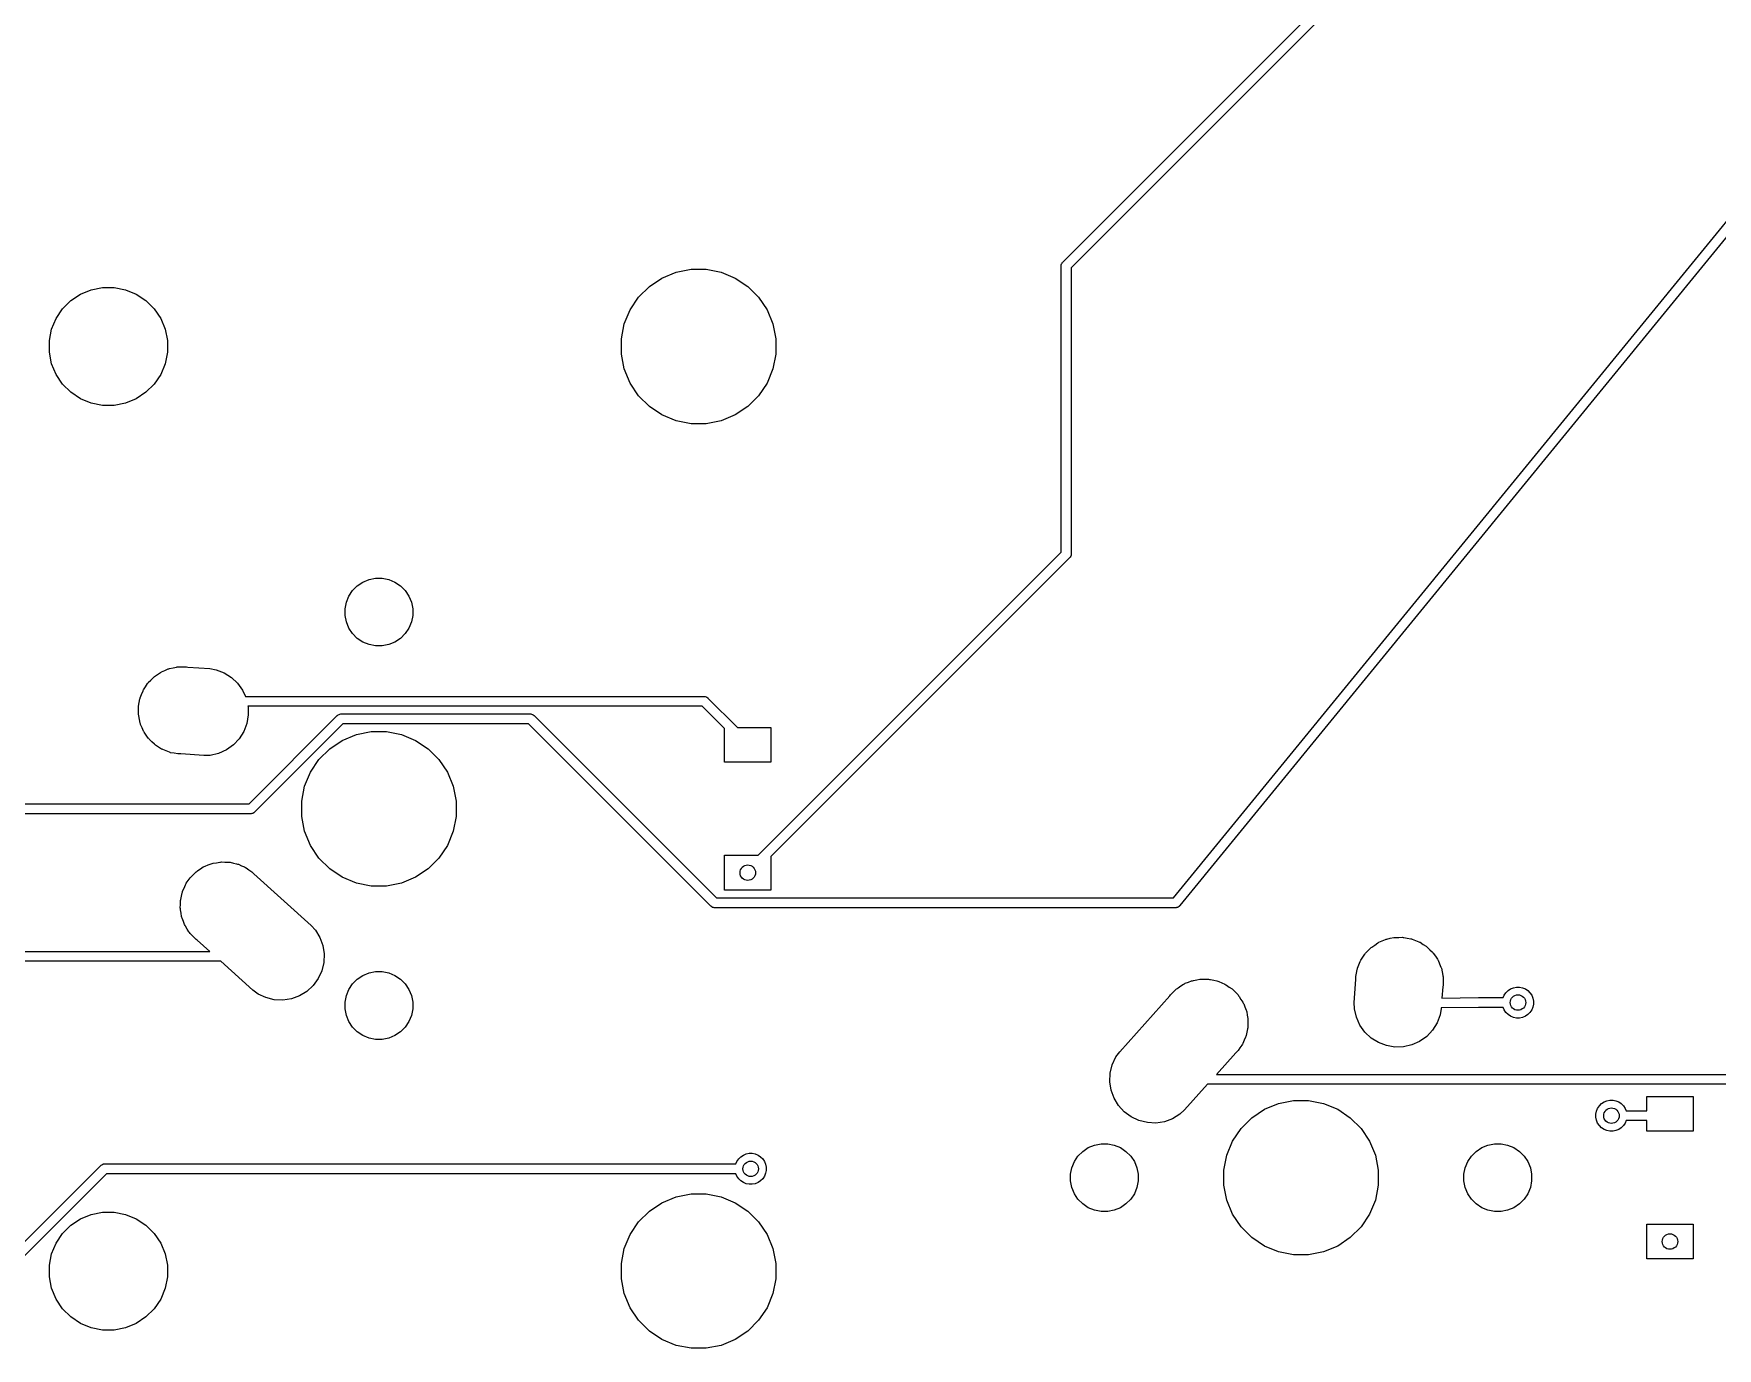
# Model space of a CAD drawing. Extents: x -26.1 to -7.5, y -7.6 to -2.3.
# Drawn here: x -23.946 to -22.234, y -6.644 to -5.307 of the extents above; entities that cross this region are included whole.
import ezdxf

# ---------------------------------------------------------------- set-up
doc = ezdxf.new("R2010")
doc.units = 0
doc.header["$MEASUREMENT"] = 0
doc.layers.add('BLACK', color=7, linetype='CONTINUOUS')

msp = doc.modelspace()

# ---------------------------------------------------------------- linework, layer by layer
at = {"layer": 'BLACK', "linetype": 'CONTINUOUS'}
for p, q in [((-22.8997, -5.53929), (-22.0421, -4.68163)), ((-22.0363, -4.69001), (-22.8914, -5.54507)), ((-22.7873, -6.18555), (-22.087, -5.32893)), ((-22.0802, -5.33644), (-22.7807, -6.19334)), ((-22.9014, -5.543), (-22.9013, -5.54202)), ((-22.9014, -5.54325), (-22.9014, -5.543)), ((-22.9014, -5.83425), (-22.9014, -5.54325)), ((-22.9013, -5.54202), (-22.901, -5.54108)), ((-22.901, -5.54108), (-22.9005, -5.54021)), ((-22.901, -5.54108), (-22.901, -5.54108)), ((-22.9005, -5.54021), (-22.8999, -5.53945)), ((-22.8999, -5.53945), (-22.8997, -5.53929)), ((-22.8914, -5.54507), (-22.8914, -5.83608)), ((-23.32, -5.56403), (-23.3072, -5.55543)), ((-23.3072, -5.55543), (-23.2929, -5.54952)), ((-23.2929, -5.54952), (-23.2777, -5.5465)), ((-23.2777, -5.5465), (-23.2623, -5.5465)), ((-23.2623, -5.5465), (-23.2471, -5.54952)), ((-23.2471, -5.54952), (-23.2328, -5.55543)), ((-23.2328, -5.55543), (-23.22, -5.56403)), ((-23.9166, -5.58675), (-23.9082, -5.57839)), ((-23.9082, -5.57839), (-23.8984, -5.57183)), ((-23.8984, -5.57183), (-23.8875, -5.56731)), ((-23.8875, -5.56731), (-23.8759, -5.565)), ((-23.8759, -5.565), (-23.8641, -5.565)), ((-23.8641, -5.565), (-23.8525, -5.56731)), ((-23.8525, -5.56731), (-23.8416, -5.57183)), ((-23.8416, -5.57183), (-23.8318, -5.57839)), ((-23.8318, -5.57839), (-23.8234, -5.58675)), ((-23.3396, -5.58782), (-23.331, -5.57496)), ((-23.331, -5.57496), (-23.32, -5.56403)), ((-23.22, -5.56403), (-23.209, -5.57496)), ((-23.209, -5.57496), (-23.2004, -5.58782)), ((-23.9277, -5.6075), (-23.9232, -5.59658)), ((-23.9232, -5.59658), (-23.9166, -5.58675)), ((-23.8234, -5.58675), (-23.8168, -5.59658)), ((-23.8168, -5.59658), (-23.8123, -5.6075)), ((-23.3455, -5.6021), (-23.3396, -5.58782)), ((-23.2004, -5.58782), (-23.1945, -5.6021)), ((-23.93, -5.61909), (-23.9277, -5.6075)), ((-23.8123, -5.6075), (-23.81, -5.61909)), ((-23.3485, -5.61727), (-23.3455, -5.6021)), ((-23.1945, -5.6021), (-23.1915, -5.61727)), ((-23.93, -5.63091), (-23.93, -5.61909)), ((-23.9277, -5.6425), (-23.93, -5.63091)), ((-23.81, -5.63091), (-23.8123, -5.6425)), ((-23.81, -5.61909), (-23.81, -5.63091)), ((-23.3485, -5.63273), (-23.3485, -5.61727)), ((-23.1915, -5.61727), (-23.1915, -5.63273)), ((-23.9232, -5.65342), (-23.9277, -5.6425)), ((-23.8123, -5.6425), (-23.8168, -5.65342)), ((-23.3455, -5.6479), (-23.3485, -5.63273)), ((-23.3396, -5.66218), (-23.3455, -5.6479)), ((-23.1945, -5.6479), (-23.2004, -5.66218)), ((-23.1915, -5.63273), (-23.1945, -5.6479)), ((-23.9166, -5.66325), (-23.9232, -5.65342)), ((-23.9082, -5.67161), (-23.9166, -5.66325)), ((-23.8234, -5.66325), (-23.8318, -5.67161)), ((-23.8168, -5.65342), (-23.8234, -5.66325)), ((-23.331, -5.67504), (-23.3396, -5.66218)), ((-23.2004, -5.66218), (-23.209, -5.67504)), ((-23.8984, -5.67817), (-23.9082, -5.67161)), ((-23.8875, -5.68269), (-23.8984, -5.67817)), ((-23.8416, -5.67817), (-23.8525, -5.68269)), ((-23.8318, -5.67161), (-23.8416, -5.67817)), ((-23.32, -5.68597), (-23.331, -5.67504)), ((-23.209, -5.67504), (-23.22, -5.68597)), ((-23.8759, -5.685), (-23.8875, -5.68269)), ((-23.8641, -5.685), (-23.8759, -5.685)), ((-23.8525, -5.68269), (-23.8641, -5.685)), ((-23.3072, -5.69457), (-23.32, -5.68597)), ((-23.2929, -5.70048), (-23.3072, -5.69457)), ((-23.2328, -5.69457), (-23.2471, -5.70048)), ((-23.22, -5.68597), (-23.2328, -5.69457)), ((-23.2777, -5.7035), (-23.2929, -5.70048)), ((-23.2623, -5.7035), (-23.2777, -5.7035)), ((-23.2471, -5.70048), (-23.2623, -5.7035)), ((-23.2094, -6.14224), (-22.9014, -5.83425)), ((-22.8914, -5.83608), (-22.8913, -5.83632)), ((-22.8913, -5.83632), (-22.8914, -5.83657)), ((-22.893, -5.84003), (-23.1964, -6.14341)), ((-22.8928, -5.83987), (-22.893, -5.84003)), ((-22.8922, -5.83911), (-22.8928, -5.83987)), ((-22.8917, -5.83824), (-22.8922, -5.83911)), ((-22.8914, -5.8373), (-22.8917, -5.83824)), ((-22.8914, -5.83657), (-22.8914, -5.8373)), ((-23.6218, -5.87304), (-23.617, -5.86824)), ((-23.617, -5.86824), (-23.6113, -5.86447)), ((-23.6113, -5.86447), (-23.605, -5.86188)), ((-23.605, -5.86188), (-23.5984, -5.86055)), ((-23.5984, -5.86055), (-23.5916, -5.86055)), ((-23.5916, -5.86055), (-23.585, -5.86188)), ((-23.585, -5.86188), (-23.5787, -5.86447)), ((-23.5787, -5.86447), (-23.573, -5.86824)), ((-23.573, -5.86824), (-23.5682, -5.87304)), ((-23.6294, -5.89161), (-23.6281, -5.88495)), ((-23.6281, -5.88495), (-23.6255, -5.87868)), ((-23.6255, -5.87868), (-23.6218, -5.87304)), ((-23.5682, -5.87304), (-23.5645, -5.87868)), ((-23.5645, -5.87868), (-23.5619, -5.88495)), ((-23.5619, -5.88495), (-23.5606, -5.89161)), ((-23.6294, -5.89839), (-23.6294, -5.89161)), ((-23.6281, -5.90505), (-23.6294, -5.89839)), ((-23.5606, -5.89839), (-23.5619, -5.90505)), ((-23.5606, -5.89161), (-23.5606, -5.89839)), ((-23.6255, -5.91132), (-23.6281, -5.90505)), ((-23.6218, -5.91696), (-23.6255, -5.91132)), ((-23.617, -5.92176), (-23.6218, -5.91696)), ((-23.6113, -5.92553), (-23.617, -5.92176)), ((-23.573, -5.92176), (-23.5787, -5.92553)), ((-23.5682, -5.91696), (-23.573, -5.92176)), ((-23.5645, -5.91132), (-23.5682, -5.91696)), ((-23.5619, -5.90505), (-23.5645, -5.91132)), ((-23.605, -5.92812), (-23.6113, -5.92553)), ((-23.5984, -5.92945), (-23.605, -5.92812)), ((-23.5916, -5.92945), (-23.5984, -5.92945)), ((-23.585, -5.92812), (-23.5916, -5.92945)), ((-23.5787, -5.92553), (-23.585, -5.92812)), ((-23.8171, -5.95638), (-23.8165, -5.95611)), ((-23.8165, -5.95611), (-23.816, -5.95575)), ((-23.816, -5.95575), (-23.8125, -5.95433)), ((-23.8125, -5.95433), (-23.8092, -5.95281)), ((-23.8092, -5.95281), (-23.8085, -5.95266)), ((-23.8085, -5.95266), (-23.8079, -5.95241)), ((-23.8079, -5.95241), (-23.8043, -5.95169)), ((-23.8043, -5.95169), (-23.8007, -5.95086)), ((-23.8007, -5.95086), (-23.8, -5.95084)), ((-23.8, -5.95084), (-23.7994, -5.95071)), ((-23.7994, -5.95071), (-23.7956, -5.95071)), ((-23.7956, -5.95071), (-23.7941, -5.95066)), ((-23.7941, -5.95066), (-23.7935, -5.95071)), ((-23.7935, -5.95071), (-23.7906, -5.95071)), ((-23.7906, -5.95071), (-23.7891, -5.95101)), ((-23.7891, -5.95101), (-23.7669, -5.95254)), ((-23.7669, -5.95254), (-23.7605, -5.95363)), ((-23.7605, -5.95363), (-23.7523, -5.95673)), ((-23.8343, -5.97402), (-23.8322, -5.97093)), ((-23.8322, -5.97093), (-23.8302, -5.96779)), ((-23.8302, -5.96779), (-23.8298, -5.96731)), ((-23.8298, -5.96731), (-23.8294, -5.96677)), ((-23.8294, -5.96677), (-23.8268, -5.96414)), ((-23.8268, -5.96414), (-23.8242, -5.96144)), ((-23.8242, -5.96144), (-23.8237, -5.96106)), ((-23.8237, -5.96106), (-23.8232, -5.9606)), ((-23.8232, -5.9606), (-23.8201, -5.95853)), ((-23.8201, -5.95853), (-23.8171, -5.95638)), ((-23.7523, -5.95673), (-23.745, -5.96136)), ((-23.745, -5.96136), (-23.7386, -5.96734)), ((-23.7386, -5.96734), (-23.7335, -5.97445)), ((-23.8393, -5.99064), (-23.8386, -5.987)), ((-23.8386, -5.987), (-23.8379, -5.98333)), ((-23.8379, -5.98333), (-23.8377, -5.98272)), ((-23.8377, -5.98272), (-23.8376, -5.98208)), ((-23.8376, -5.98208), (-23.8362, -5.97865)), ((-23.8362, -5.97865), (-23.8348, -5.97518)), ((-23.8348, -5.97518), (-23.8345, -5.97463)), ((-23.8345, -5.97463), (-23.8343, -5.97402)), ((-23.7335, -5.97445), (-23.7307, -5.98075)), ((-23.7307, -5.98075), (-23.2645, -5.98075)), ((-23.2645, -5.98075), (-23.2643, -5.98073)), ((-23.2643, -5.98073), (-23.264, -5.98075)), ((-23.264, -5.98075), (-23.2633, -5.98082)), ((-23.2633, -5.98082), (-23.2624, -5.98111)), ((-23.2624, -5.98111), (-23.2615, -5.98157)), ((-23.2615, -5.98157), (-23.2607, -5.9822)), ((-23.2607, -5.9822), (-23.2606, -5.98239)), ((-23.2606, -5.98239), (-23.2306, -6.01232)), ((-23.8394, -5.99194), (-23.8393, -5.99129)), ((-23.8393, -5.99565), (-23.8394, -5.99194)), ((-23.8393, -5.99129), (-23.8393, -5.99064)), ((-23.8393, -5.99936), (-23.8393, -5.99565)), ((-23.8392, -6), (-23.8393, -5.99936)), ((-23.8391, -6.00066), (-23.8392, -6)), ((-23.8383, -6.00428), (-23.8391, -6.00066)), ((-23.8376, -6.00792), (-23.8383, -6.00428)), ((-23.7278, -5.99964), (-23.7292, -6.00824)), ((-23.2664, -5.99075), (-23.7281, -5.99075)), ((-23.7281, -5.99075), (-23.728, -5.99092)), ((-23.728, -5.99092), (-23.7278, -5.99964)), ((-23.727, -6.09), (-23.6373, -6.00026)), ((-23.6373, -6.00026), (-23.6371, -6.00007)), ((-23.6371, -6.00007), (-23.6364, -5.99945)), ((-23.6364, -5.99945), (-23.6355, -5.99898)), ((-23.6355, -5.99898), (-23.6346, -5.9987)), ((-23.6346, -5.9987), (-23.6338, -5.99863)), ((-23.6338, -5.99863), (-23.6336, -5.9986)), ((-23.6336, -5.9986), (-23.6333, -5.99863)), ((-23.6333, -5.99863), (-23.4411, -5.99863)), ((-23.4411, -5.99863), (-23.4408, -5.9986)), ((-23.4408, -5.9986), (-23.4406, -5.99863)), ((-23.4406, -5.99863), (-23.4399, -5.9987)), ((-23.4399, -5.9987), (-23.4389, -5.99898)), ((-23.4389, -5.99898), (-23.4381, -5.99945)), ((-23.4381, -5.99945), (-23.4373, -6.00007)), ((-23.4373, -6.00007), (-23.4371, -6.00026)), ((-23.4371, -6.00026), (-23.2519, -6.18555)), ((-23.2436, -6.01349), (-23.2664, -5.99075)), ((-23.8373, -6.00852), (-23.8376, -6.00792)), ((-23.8372, -6.00916), (-23.8373, -6.00852)), ((-23.8357, -6.01255), (-23.8372, -6.00916)), ((-23.8343, -6.01598), (-23.8357, -6.01255)), ((-23.8339, -6.01652), (-23.8343, -6.01598)), ((-23.8336, -6.01712), (-23.8339, -6.01652)), ((-23.8315, -6.02015), (-23.8336, -6.01712)), ((-23.8294, -6.02323), (-23.8315, -6.02015)), ((-23.8289, -6.0237), (-23.8294, -6.02323)), ((-23.8286, -6.02423), (-23.8289, -6.0237)), ((-23.8259, -6.02678), (-23.8286, -6.02423)), ((-23.7369, -6.02379), (-23.7429, -6.03014)), ((-23.7323, -6.0164), (-23.7369, -6.02379)), ((-23.7292, -6.00824), (-23.7323, -6.0164)), ((-23.6315, -6.00863), (-23.7213, -6.09836)), ((-23.6322, -6.02543), (-23.6179, -6.01952)), ((-23.4429, -6.00863), (-23.6315, -6.00863)), ((-23.6179, -6.01952), (-23.6027, -6.0165)), ((-23.6027, -6.0165), (-23.5873, -6.0165)), ((-23.5873, -6.0165), (-23.5721, -6.01952)), ((-23.5721, -6.01952), (-23.5578, -6.02543)), ((-23.2576, -6.19391), (-23.4429, -6.00863)), ((-23.2436, -6.04776), (-23.2436, -6.01349)), ((-23.2306, -6.01232), (-23.1964, -6.01232)), ((-23.1964, -6.01232), (-23.1964, -6.04776)), ((-23.8232, -6.0294), (-23.8259, -6.02678)), ((-23.8227, -6.02977), (-23.8232, -6.0294)), ((-23.8222, -6.03022), (-23.8227, -6.02977)), ((-23.8191, -6.03219), (-23.8222, -6.03022)), ((-23.816, -6.03425), (-23.8191, -6.03219)), ((-23.8154, -6.0345), (-23.816, -6.03425)), ((-23.8148, -6.03485), (-23.8154, -6.0345)), ((-23.8114, -6.03617), (-23.8148, -6.03485)), ((-23.8079, -6.03759), (-23.8114, -6.03617)), ((-23.8073, -6.03772), (-23.8079, -6.03759)), ((-23.8067, -6.03795), (-23.8073, -6.03772)), ((-23.803, -6.03857), (-23.8067, -6.03795)), ((-23.7994, -6.03929), (-23.803, -6.03857)), ((-23.7965, -6.03929), (-23.7994, -6.03929)), ((-23.773, -6.04091), (-23.7965, -6.03929)), ((-23.7665, -6.04072), (-23.773, -6.04091)), ((-23.758, -6.03877), (-23.7665, -6.04072)), ((-23.75, -6.03519), (-23.758, -6.03877)), ((-23.7429, -6.03014), (-23.75, -6.03519)), ((-23.656, -6.04496), (-23.645, -6.03403)), ((-23.645, -6.03403), (-23.6322, -6.02543)), ((-23.5578, -6.02543), (-23.545, -6.03403)), ((-23.545, -6.03403), (-23.534, -6.04496)), ((-23.6705, -6.0721), (-23.6646, -6.05782)), ((-23.6646, -6.05782), (-23.656, -6.04496)), ((-23.534, -6.04496), (-23.5254, -6.05782)), ((-23.5254, -6.05782), (-23.5195, -6.0721)), ((-23.1964, -6.04776), (-23.2436, -6.04776)), ((-23.6735, -6.08727), (-23.6705, -6.0721)), ((-23.5195, -6.0721), (-23.5165, -6.08727)), ((-24.2623, -6.09), (-23.727, -6.09)), ((-23.6735, -6.10273), (-23.6735, -6.08727)), ((-23.5165, -6.08727), (-23.5165, -6.10273)), ((-23.7252, -6.1), (-24.2623, -6.1)), ((-23.725, -6.10002), (-23.7252, -6.1)), ((-23.7247, -6.1), (-23.725, -6.10002)), ((-23.724, -6.09993), (-23.7247, -6.1)), ((-23.723, -6.09964), (-23.724, -6.09993)), ((-23.7222, -6.09918), (-23.723, -6.09964)), ((-23.7214, -6.09855), (-23.7222, -6.09918)), ((-23.7213, -6.09836), (-23.7214, -6.09855)), ((-23.6705, -6.1179), (-23.6735, -6.10273)), ((-23.5165, -6.10273), (-23.5195, -6.1179)), ((-23.6646, -6.13218), (-23.6705, -6.1179)), ((-23.5195, -6.1179), (-23.5254, -6.13218)), ((-23.656, -6.14504), (-23.6646, -6.13218)), ((-23.5254, -6.13218), (-23.534, -6.14504)), ((-23.2436, -6.17768), (-23.2436, -6.14224)), ((-23.2436, -6.14224), (-23.2094, -6.14224)), ((-23.1964, -6.14341), (-23.1964, -6.17768)), ((-23.7856, -6.1637), (-23.7831, -6.16142)), ((-23.7831, -6.16142), (-23.7807, -6.15902)), ((-23.7807, -6.15902), (-23.7799, -6.15848)), ((-23.7799, -6.15848), (-23.7792, -6.15781)), ((-23.7792, -6.15781), (-23.7763, -6.15606)), ((-23.7763, -6.15606), (-23.7735, -6.15417)), ((-23.7735, -6.15417), (-23.7726, -6.1538)), ((-23.7726, -6.1538), (-23.7717, -6.15329)), ((-23.7717, -6.15329), (-23.7685, -6.15213)), ((-23.7685, -6.15213), (-23.7654, -6.15084)), ((-23.7654, -6.15084), (-23.7644, -6.15064)), ((-23.7644, -6.15064), (-23.7635, -6.15031)), ((-23.7635, -6.15031), (-23.7602, -6.14979)), ((-23.7602, -6.14979), (-23.7568, -6.14913)), ((-23.7568, -6.14913), (-23.7559, -6.14913)), ((-23.7559, -6.14913), (-23.7549, -6.14898)), ((-23.7549, -6.14898), (-23.7515, -6.14913)), ((-23.7515, -6.14913), (-23.7481, -6.14913)), ((-23.7481, -6.14913), (-23.7472, -6.14933)), ((-23.7472, -6.14933), (-23.7462, -6.14937)), ((-23.7462, -6.14937), (-23.7429, -6.15018)), ((-23.7429, -6.15018), (-23.7396, -6.15084)), ((-23.7396, -6.15084), (-23.7387, -6.15121)), ((-23.7387, -6.15121), (-23.7377, -6.15145)), ((-23.7377, -6.15145), (-23.7346, -6.15288)), ((-23.7346, -6.15288), (-23.7315, -6.15417)), ((-23.7315, -6.15417), (-23.7307, -6.15472)), ((-23.7307, -6.15472), (-23.7298, -6.15514)), ((-23.7298, -6.15514), (-23.7271, -6.15714)), ((-23.7271, -6.15714), (-23.7242, -6.15902)), ((-23.7242, -6.15902), (-23.722, -6.16126)), ((-23.722, -6.16126), (-23.6638, -6.21349)), ((-23.645, -6.15597), (-23.656, -6.14504)), ((-23.6322, -6.16457), (-23.645, -6.15597)), ((-23.545, -6.15597), (-23.5578, -6.16457)), ((-23.534, -6.14504), (-23.545, -6.15597)), ((-23.7947, -6.1796), (-23.7945, -6.17864)), ((-23.7945, -6.17864), (-23.793, -6.17557)), ((-23.793, -6.17557), (-23.7917, -6.17245)), ((-23.7917, -6.17245), (-23.7912, -6.17163)), ((-23.7912, -6.17163), (-23.7908, -6.17074)), ((-23.7908, -6.17074), (-23.7888, -6.16801)), ((-23.7888, -6.16801), (-23.7869, -6.16519)), ((-23.7869, -6.16519), (-23.7862, -6.1645)), ((-23.7862, -6.1645), (-23.7856, -6.1637)), ((-23.6179, -6.17048), (-23.6322, -6.16457)), ((-23.6027, -6.1735), (-23.6179, -6.17048)), ((-23.5873, -6.1735), (-23.6027, -6.1735)), ((-23.5721, -6.17048), (-23.5873, -6.1735)), ((-23.5578, -6.16457), (-23.5721, -6.17048)), ((-23.1964, -6.17768), (-23.2436, -6.17768)), ((-23.7969, -6.19583), (-23.7968, -6.19245)), ((-23.7968, -6.1968), (-23.7969, -6.19583)), ((-23.7968, -6.18906), (-23.7966, -6.1881)), ((-23.7968, -6.19245), (-23.7968, -6.18906)), ((-23.7966, -6.1881), (-23.7965, -6.18712)), ((-23.7965, -6.18712), (-23.7957, -6.18383)), ((-23.7957, -6.18383), (-23.7951, -6.18051)), ((-23.7951, -6.18051), (-23.7947, -6.1796)), ((-23.2575, -6.1941), (-23.2576, -6.19391)), ((-23.2567, -6.19473), (-23.2575, -6.1941)), ((-23.2558, -6.19519), (-23.2567, -6.19473)), ((-23.2549, -6.19548), (-23.2558, -6.19519)), ((-23.2542, -6.19555), (-23.2549, -6.19548)), ((-23.2539, -6.19558), (-23.2542, -6.19555)), ((-23.2542, -6.19555), (-23.2542, -6.19555)), ((-23.2537, -6.19555), (-23.2539, -6.19558)), ((-22.7854, -6.19555), (-23.2537, -6.19555)), ((-23.2519, -6.18555), (-22.7873, -6.18555)), ((-22.7849, -6.19555), (-22.7854, -6.19555)), ((-22.7854, -6.19555), (-22.7854, -6.19555)), ((-22.7847, -6.19555), (-22.7849, -6.19555)), ((-22.7844, -6.19555), (-22.7847, -6.19555)), ((-22.7847, -6.19555), (-22.7847, -6.19555)), ((-22.7842, -6.1955), (-22.7844, -6.19555)), ((-22.7839, -6.19548), (-22.7842, -6.1955)), ((-22.7837, -6.19541), (-22.7839, -6.19548)), ((-22.7834, -6.19536), (-22.7837, -6.19541)), ((-22.7832, -6.19526), (-22.7834, -6.19536)), ((-22.783, -6.19519), (-22.7832, -6.19526)), ((-22.7828, -6.19507), (-22.783, -6.19519)), ((-22.7825, -6.19498), (-22.7828, -6.19507)), ((-22.7823, -6.19484), (-22.7825, -6.19498)), ((-22.7821, -6.19473), (-22.7823, -6.19484)), ((-22.7819, -6.19457), (-22.7821, -6.19473)), ((-22.7817, -6.19443), (-22.7819, -6.19457)), ((-22.7815, -6.19426), (-22.7817, -6.19443)), ((-22.7814, -6.1941), (-22.7815, -6.19426)), ((-22.7812, -6.19391), (-22.7814, -6.1941)), ((-22.781, -6.19372), (-22.7812, -6.19391)), ((-22.7812, -6.19391), (-22.7812, -6.19391)), ((-22.7807, -6.19334), (-22.781, -6.19372)), ((-22.7807, -6.19334), (-22.7807, -6.19334)), ((-23.7968, -6.19779), (-23.7968, -6.1968)), ((-23.7961, -6.20111), (-23.7968, -6.19779)), ((-23.7956, -6.20446), (-23.7961, -6.20111)), ((-23.7953, -6.20538), (-23.7956, -6.20446)), ((-23.7951, -6.20634), (-23.7953, -6.20538)), ((-23.7938, -6.20947), (-23.7951, -6.20634)), ((-23.7926, -6.21266), (-23.7938, -6.20947)), ((-23.7921, -6.2135), (-23.7926, -6.21266)), ((-23.7917, -6.21441), (-23.7921, -6.2135)), ((-23.7898, -6.21722), (-23.7917, -6.21441)), ((-23.7881, -6.22012), (-23.7898, -6.21722)), ((-23.7874, -6.22084), (-23.7881, -6.22012)), ((-23.7869, -6.22166), (-23.7874, -6.22084)), ((-23.7845, -6.22405), (-23.7869, -6.22166)), ((-23.7837, -6.22494), (-23.7845, -6.22405)), ((-23.783, -6.22559), (-23.7837, -6.22494)), ((-23.7807, -6.22783), (-23.783, -6.22559)), ((-23.7797, -6.2285), (-23.7807, -6.22783)), ((-23.7669, -6.24), (-23.7797, -6.2285)), ((-23.6638, -6.21349), (-23.6594, -6.21831)), ((-23.6594, -6.21831), (-23.6549, -6.22577)), ((-23.6549, -6.22577), (-23.6519, -6.23397)), ((-22.5785, -6.23075), (-22.575, -6.22933)), ((-22.575, -6.22933), (-22.5717, -6.22781)), ((-22.5717, -6.22781), (-22.571, -6.22766)), ((-22.571, -6.22766), (-22.5704, -6.22741)), ((-22.5704, -6.22741), (-22.5668, -6.22669)), ((-22.5668, -6.22669), (-22.5632, -6.22586)), ((-22.5632, -6.22586), (-22.5625, -6.22584)), ((-22.5625, -6.22584), (-22.5619, -6.22571)), ((-22.5619, -6.22571), (-22.5581, -6.22571)), ((-22.5581, -6.22571), (-22.5544, -6.2256)), ((-22.5544, -6.2256), (-22.5538, -6.22571)), ((-22.5538, -6.22571), (-22.5531, -6.22571)), ((-22.5531, -6.22571), (-22.5495, -6.22643)), ((-22.5495, -6.22643), (-22.5458, -6.22705)), ((-22.5458, -6.22705), (-22.5452, -6.22728)), ((-22.5452, -6.22728), (-22.5446, -6.22741)), ((-22.5446, -6.22741), (-22.5411, -6.22883)), ((-22.5411, -6.22883), (-22.5377, -6.23015)), ((-22.5377, -6.23015), (-22.5371, -6.2305)), ((-24.1155, -6.24), (-23.7669, -6.24)), ((-23.6519, -6.23397), (-23.6506, -6.24259)), ((-23.6506, -6.24259), (-23.6509, -6.25131)), ((-22.5968, -6.24902), (-22.5947, -6.24593)), ((-22.5947, -6.24593), (-22.5927, -6.24279)), ((-22.5927, -6.24279), (-22.5923, -6.24231)), ((-22.5923, -6.24231), (-22.5919, -6.24177)), ((-22.5919, -6.24177), (-22.5893, -6.23914)), ((-22.5893, -6.23914), (-22.5867, -6.23644)), ((-22.5867, -6.23644), (-22.5862, -6.23606)), ((-22.5862, -6.23606), (-22.5857, -6.2356)), ((-22.5857, -6.2356), (-22.5826, -6.23353)), ((-22.5826, -6.23353), (-22.5796, -6.23138)), ((-22.5796, -6.23138), (-22.579, -6.23111)), ((-22.579, -6.23111), (-22.5785, -6.23075)), ((-22.5371, -6.2305), (-22.5365, -6.23075)), ((-22.5365, -6.23075), (-22.5334, -6.23281)), ((-22.5334, -6.23281), (-22.5303, -6.23478)), ((-22.5303, -6.23478), (-22.5298, -6.23523)), ((-22.5298, -6.23523), (-22.5293, -6.2356)), ((-22.5293, -6.2356), (-22.5266, -6.23822)), ((-22.5266, -6.23822), (-22.5239, -6.24077)), ((-22.5239, -6.24077), (-22.5236, -6.2413)), ((-22.5236, -6.2413), (-22.5231, -6.24177)), ((-22.5231, -6.24177), (-22.521, -6.24485)), ((-22.521, -6.24485), (-22.5189, -6.24788)), ((-23.7557, -6.25), (-24.1137, -6.25)), ((-23.723, -6.27942), (-23.7557, -6.25)), ((-23.653, -6.25978), (-23.6567, -6.26769)), ((-23.6509, -6.25131), (-23.653, -6.25978)), ((-23.6113, -6.26447), (-23.605, -6.26188)), ((-23.605, -6.26188), (-23.5984, -6.26055)), ((-23.5984, -6.26055), (-23.5916, -6.26055)), ((-23.5916, -6.26055), (-23.585, -6.26188)), ((-23.585, -6.26188), (-23.5787, -6.26447)), ((-22.6018, -6.26564), (-22.6011, -6.26199)), ((-22.6011, -6.26199), (-22.6004, -6.25833)), ((-22.6004, -6.25833), (-22.6002, -6.25772)), ((-22.6002, -6.25772), (-22.6001, -6.25708)), ((-22.6001, -6.25708), (-22.5987, -6.25365)), ((-22.5987, -6.25365), (-22.5973, -6.25018)), ((-22.5973, -6.25018), (-22.597, -6.24963)), ((-22.597, -6.24963), (-22.5968, -6.24902)), ((-22.5189, -6.24788), (-22.5186, -6.24848)), ((-22.5186, -6.24848), (-22.5182, -6.24902)), ((-22.5182, -6.24902), (-22.5168, -6.25245)), ((-22.5168, -6.25245), (-22.5153, -6.25584)), ((-22.5153, -6.25584), (-22.5152, -6.25648)), ((-22.5152, -6.25648), (-22.5149, -6.25708)), ((-22.5149, -6.25708), (-22.5142, -6.26072)), ((-22.5142, -6.26072), (-22.5134, -6.26434)), ((-22.5134, -6.26434), (-22.5133, -6.265)), ((-23.7177, -6.28329), (-23.723, -6.27942)), ((-23.6683, -6.28061), (-23.6758, -6.28514)), ((-23.6619, -6.27472), (-23.6683, -6.28061)), ((-23.6567, -6.26769), (-23.6619, -6.27472)), ((-23.6281, -6.28495), (-23.6255, -6.27868)), ((-23.6255, -6.27868), (-23.6218, -6.27304)), ((-23.6218, -6.27304), (-23.617, -6.26824)), ((-23.617, -6.26824), (-23.6113, -6.26447)), ((-23.5787, -6.26447), (-23.573, -6.26824)), ((-23.573, -6.26824), (-23.5682, -6.27304)), ((-23.5682, -6.27304), (-23.5645, -6.27868)), ((-23.5645, -6.27868), (-23.5619, -6.28495)), ((-22.7881, -6.28205), (-22.7874, -6.28132)), ((-22.7874, -6.28132), (-22.7866, -6.28051)), ((-22.7866, -6.28051), (-22.7842, -6.27812)), ((-22.7842, -6.27812), (-22.7833, -6.27757)), ((-22.7833, -6.27757), (-22.7826, -6.27691)), ((-22.7826, -6.27691), (-22.7797, -6.27515)), ((-22.7797, -6.27515), (-22.7769, -6.27327)), ((-22.7769, -6.27327), (-22.776, -6.27289)), ((-22.776, -6.27289), (-22.7752, -6.27238)), ((-22.7752, -6.27238), (-22.772, -6.27123)), ((-22.772, -6.27123), (-22.7688, -6.26993)), ((-22.7688, -6.26993), (-22.7679, -6.26974)), ((-22.7679, -6.26974), (-22.767, -6.2694)), ((-22.767, -6.2694), (-22.7636, -6.26889)), ((-22.7636, -6.26889), (-22.7603, -6.26823)), ((-22.7603, -6.26823), (-22.7593, -6.26823)), ((-22.7593, -6.26823), (-22.7583, -6.26808)), ((-22.7583, -6.26808), (-22.7549, -6.26823)), ((-22.7549, -6.26823), (-22.7516, -6.26823)), ((-22.7516, -6.26823), (-22.7506, -6.26842)), ((-22.7506, -6.26842), (-22.7496, -6.26846)), ((-22.7496, -6.26846), (-22.7463, -6.26927)), ((-22.7463, -6.26927), (-22.743, -6.26993)), ((-22.743, -6.26993), (-22.7421, -6.27031)), ((-22.7421, -6.27031), (-22.7411, -6.27054)), ((-22.7411, -6.27054), (-22.7381, -6.27197)), ((-22.7381, -6.27197), (-22.7349, -6.27327)), ((-22.7349, -6.27327), (-22.7341, -6.27382)), ((-22.7341, -6.27382), (-22.7332, -6.27423)), ((-22.7332, -6.27423), (-22.7305, -6.27624)), ((-22.7305, -6.27624), (-22.7277, -6.27812)), ((-22.7277, -6.27812), (-22.727, -6.27881)), ((-22.727, -6.27881), (-22.7262, -6.27939)), ((-22.7262, -6.27939), (-22.7239, -6.28189)), ((-22.6034, -6.29196), (-22.6018, -6.26847)), ((-22.6018, -6.26847), (-22.6018, -6.26564)), ((-22.5135, -6.27587), (-22.5143, -6.28738)), ((-22.5132, -6.27436), (-22.5135, -6.27587)), ((-22.5133, -6.265), (-22.5132, -6.26564)), ((-22.5132, -6.26564), (-22.5132, -6.26935)), ((-22.5132, -6.26935), (-22.5132, -6.27088)), ((-22.5132, -6.27088), (-22.5132, -6.27153)), ((-22.5132, -6.27153), (-22.5132, -6.27436)), ((-22.4492, -6.28196), (-22.447, -6.27977)), ((-22.447, -6.27977), (-22.4445, -6.27804)), ((-22.4445, -6.27804), (-22.4416, -6.27686)), ((-22.4416, -6.27686), (-22.4386, -6.27625)), ((-22.4386, -6.27625), (-22.4354, -6.27625)), ((-22.4354, -6.27625), (-22.4324, -6.27686)), ((-22.4324, -6.27686), (-22.4295, -6.27804)), ((-22.4295, -6.27804), (-22.427, -6.27977)), ((-22.427, -6.27977), (-22.4248, -6.28196)), ((-23.7098, -6.28698), (-23.7177, -6.28329)), ((-23.7013, -6.28906), (-23.7098, -6.28698)), ((-23.6926, -6.28944), (-23.7013, -6.28906)), ((-23.684, -6.28812), (-23.6926, -6.28944)), ((-23.6758, -6.28514), (-23.684, -6.28812)), ((-23.6294, -6.29161), (-23.6281, -6.28495)), ((-23.6294, -6.29839), (-23.6294, -6.29161)), ((-23.6281, -6.30505), (-23.6294, -6.29839)), ((-23.5619, -6.28495), (-23.5606, -6.29161)), ((-23.5606, -6.29839), (-23.5619, -6.30505)), ((-23.5606, -6.29161), (-23.5606, -6.29839)), ((-22.8419, -6.34204), (-22.791, -6.28529)), ((-22.791, -6.28529), (-22.7903, -6.28429)), ((-22.7903, -6.28429), (-22.7881, -6.28205)), ((-22.7239, -6.28189), (-22.7215, -6.28429)), ((-22.7215, -6.28429), (-22.721, -6.2851)), ((-22.721, -6.2851), (-22.7203, -6.28583)), ((-22.7203, -6.28583), (-22.7186, -6.28873)), ((-22.7186, -6.28873), (-22.7167, -6.29154)), ((-22.7167, -6.29154), (-22.7163, -6.29245)), ((-22.7163, -6.29245), (-22.7158, -6.29329)), ((-22.7158, -6.29329), (-22.7146, -6.29647)), ((-22.7146, -6.29647), (-22.7133, -6.2996)), ((-22.6032, -6.29849), (-22.6034, -6.29196)), ((-22.6013, -6.307), (-22.6032, -6.29849)), ((-22.515, -6.29805), (-22.5161, -6.3045)), ((-22.477, -6.297), (-22.515, -6.29739)), ((-22.515, -6.29739), (-22.515, -6.29805)), ((-22.5143, -6.28738), (-22.4773, -6.287)), ((-22.4773, -6.287), (-22.4772, -6.287)), ((-22.4772, -6.287), (-22.477, -6.287)), ((-22.477, -6.287), (-22.4768, -6.287)), ((-22.452, -6.297), (-22.477, -6.297)), ((-22.4768, -6.287), (-22.4768, -6.287)), ((-22.4768, -6.287), (-22.452, -6.287)), ((-22.452, -6.287), (-22.451, -6.28454)), ((-22.451, -6.29946), (-22.452, -6.297)), ((-22.451, -6.28454), (-22.4492, -6.28196)), ((-22.4248, -6.28196), (-22.423, -6.28454)), ((-22.423, -6.28454), (-22.4219, -6.28741)), ((-22.4219, -6.29659), (-22.423, -6.29946)), ((-22.4219, -6.28741), (-22.4213, -6.29045)), ((-22.4213, -6.29355), (-22.4219, -6.29659)), ((-22.4213, -6.29045), (-22.4213, -6.29355)), ((-23.6255, -6.31132), (-23.6281, -6.30505)), ((-23.6218, -6.31696), (-23.6255, -6.31132)), ((-23.5645, -6.31132), (-23.5682, -6.31696)), ((-23.5619, -6.30505), (-23.5645, -6.31132)), ((-22.7133, -6.2996), (-22.7131, -6.30056)), ((-22.7131, -6.30056), (-22.7128, -6.30149)), ((-22.7128, -6.30149), (-22.7123, -6.30484)), ((-22.7123, -6.30484), (-22.7116, -6.30816)), ((-22.7116, -6.30816), (-22.7116, -6.30914)), ((-22.7116, -6.30914), (-22.7115, -6.31011)), ((-22.7115, -6.31011), (-22.7116, -6.3135)), ((-22.7116, -6.3135), (-22.7116, -6.31688)), ((-22.5977, -6.31496), (-22.6013, -6.307)), ((-22.5926, -6.32207), (-22.5977, -6.31496)), ((-22.5192, -6.31265), (-22.5239, -6.32005)), ((-22.5161, -6.3045), (-22.5192, -6.31265)), ((-22.4492, -6.30204), (-22.451, -6.29946)), ((-22.447, -6.30423), (-22.4492, -6.30204)), ((-22.4445, -6.30596), (-22.447, -6.30423)), ((-22.4416, -6.30714), (-22.4445, -6.30596)), ((-22.4386, -6.30775), (-22.4416, -6.30714)), ((-22.4354, -6.30775), (-22.4386, -6.30775)), ((-22.4324, -6.30714), (-22.4354, -6.30775)), ((-22.4295, -6.30596), (-22.4324, -6.30714)), ((-22.427, -6.30423), (-22.4295, -6.30596)), ((-22.4248, -6.30204), (-22.427, -6.30423)), ((-22.423, -6.29946), (-22.4248, -6.30204)), ((-23.617, -6.32176), (-23.6218, -6.31696)), ((-23.6113, -6.32553), (-23.617, -6.32176)), ((-23.605, -6.32812), (-23.6113, -6.32553)), ((-23.5984, -6.32945), (-23.605, -6.32812)), ((-23.5916, -6.32945), (-23.5984, -6.32945)), ((-23.585, -6.32812), (-23.5916, -6.32945)), ((-23.5787, -6.32553), (-23.585, -6.32812)), ((-23.573, -6.32176), (-23.5787, -6.32553)), ((-23.5682, -6.31696), (-23.573, -6.32176)), ((-22.7154, -6.33037), (-22.7167, -6.3335)), ((-22.7139, -6.3273), (-22.7154, -6.33037)), ((-22.7137, -6.32635), (-22.7139, -6.3273)), ((-22.7133, -6.32544), (-22.7137, -6.32635)), ((-22.7127, -6.32212), (-22.7133, -6.32544)), ((-22.7119, -6.31883), (-22.7127, -6.32212)), ((-22.7118, -6.31785), (-22.7119, -6.31883)), ((-22.7116, -6.31688), (-22.7118, -6.31785)), ((-22.5863, -6.32805), (-22.5926, -6.32207)), ((-22.5789, -6.33268), (-22.5863, -6.32805)), ((-22.5707, -6.33578), (-22.5789, -6.33268)), ((-22.537, -6.33145), (-22.5449, -6.33503)), ((-22.5298, -6.3264), (-22.537, -6.33145)), ((-22.5239, -6.32005), (-22.5298, -6.3264)), ((-22.8495, -6.35522), (-22.8458, -6.34731)), ((-22.8458, -6.34731), (-22.8419, -6.34204)), ((-22.7238, -6.34299), (-22.7435, -6.365)), ((-22.7215, -6.34075), (-22.7238, -6.34299)), ((-22.7196, -6.33794), (-22.7215, -6.34075)), ((-22.7176, -6.33521), (-22.7196, -6.33794)), ((-22.7172, -6.33432), (-22.7176, -6.33521)), ((-22.7167, -6.3335), (-22.7172, -6.33432)), ((-22.5621, -6.33723), (-22.5707, -6.33578)), ((-22.5534, -6.33698), (-22.5621, -6.33723)), ((-22.5449, -6.33503), (-22.5534, -6.33698)), ((-22.8519, -6.37241), (-22.8516, -6.36369)), ((-22.8516, -6.36369), (-22.8495, -6.35522)), ((-22.7435, -6.365), (-22.0991, -6.365)), ((-22.8506, -6.38103), (-22.8519, -6.37241)), ((-22.8476, -6.38923), (-22.8506, -6.38103)), ((-22.7525, -6.375), (-22.776, -6.4012)), ((-22.099, -6.375), (-22.7525, -6.375)), ((-22.8431, -6.39669), (-22.8476, -6.38923)), ((-22.8372, -6.40313), (-22.8431, -6.39669)), ((-22.776, -6.4012), (-22.7808, -6.40561)), ((-22.7075, -6.40903), (-22.6947, -6.40043)), ((-22.6947, -6.40043), (-22.6804, -6.39452)), ((-22.6804, -6.39452), (-22.6652, -6.3915)), ((-22.6652, -6.3915), (-22.6498, -6.3915)), ((-22.6498, -6.3915), (-22.6346, -6.39452)), ((-22.6346, -6.39452), (-22.6203, -6.40043)), ((-22.6203, -6.40043), (-22.6075, -6.40903)), ((-22.3571, -6.40241), (-22.356, -6.39954)), ((-22.356, -6.39954), (-22.3542, -6.39696)), ((-22.3542, -6.39696), (-22.352, -6.39477)), ((-22.352, -6.39477), (-22.3495, -6.39304)), ((-22.3495, -6.39304), (-22.3466, -6.39186)), ((-22.3466, -6.39186), (-22.3436, -6.39125)), ((-22.3436, -6.39125), (-22.3404, -6.39125)), ((-22.3404, -6.39125), (-22.3374, -6.39186)), ((-22.3374, -6.39186), (-22.3345, -6.39304)), ((-22.3345, -6.39304), (-22.332, -6.39477)), ((-22.332, -6.39477), (-22.3298, -6.39696)), ((-22.3298, -6.39696), (-22.328, -6.39954)), ((-22.328, -6.39954), (-22.327, -6.402)), ((-22.3061, -6.402), (-22.3061, -6.38732)), ((-22.3061, -6.38732), (-22.2589, -6.38732)), ((-22.2589, -6.38732), (-22.2589, -6.42276)), ((-22.8302, -6.40829), (-22.8372, -6.40313)), ((-22.8223, -6.41198), (-22.8302, -6.40829)), ((-22.8138, -6.41406), (-22.8223, -6.41198)), ((-22.8051, -6.41444), (-22.8138, -6.41406)), ((-22.7965, -6.41312), (-22.8051, -6.41444)), ((-22.7883, -6.41014), (-22.7965, -6.41312)), ((-22.7808, -6.40561), (-22.7883, -6.41014)), ((-22.7185, -6.41996), (-22.7075, -6.40903)), ((-22.6075, -6.40903), (-22.5965, -6.41996)), ((-22.3577, -6.40545), (-22.3571, -6.40241)), ((-22.3577, -6.40855), (-22.3577, -6.40545)), ((-22.3571, -6.41159), (-22.3577, -6.40855)), ((-22.356, -6.41446), (-22.3571, -6.41159)), ((-22.3542, -6.41704), (-22.356, -6.41446)), ((-22.352, -6.41923), (-22.3542, -6.41704)), ((-22.3298, -6.41704), (-22.332, -6.41923)), ((-22.328, -6.41446), (-22.3298, -6.41704)), ((-22.327, -6.412), (-22.328, -6.41446)), ((-22.327, -6.402), (-22.3061, -6.402)), ((-22.3061, -6.412), (-22.327, -6.412)), ((-22.3061, -6.42276), (-22.3061, -6.412)), ((-22.8675, -6.43688), (-22.8609, -6.43555)), ((-22.8609, -6.43555), (-22.8541, -6.43555)), ((-22.8541, -6.43555), (-22.8475, -6.43688)), ((-22.733, -6.4471), (-22.7271, -6.43282)), ((-22.7271, -6.43282), (-22.7185, -6.41996)), ((-22.5965, -6.41996), (-22.5879, -6.43282)), ((-22.5879, -6.43282), (-22.582, -6.4471)), ((-22.4675, -6.43688), (-22.4609, -6.43555)), ((-22.4609, -6.43555), (-22.4541, -6.43555)), ((-22.4541, -6.43555), (-22.4475, -6.43688)), ((-22.3495, -6.42096), (-22.352, -6.41923)), ((-22.3466, -6.42214), (-22.3495, -6.42096)), ((-22.3436, -6.42275), (-22.3466, -6.42214)), ((-22.3404, -6.42275), (-22.3436, -6.42275)), ((-22.3374, -6.42214), (-22.3404, -6.42275)), ((-22.3345, -6.42096), (-22.3374, -6.42214)), ((-22.332, -6.41923), (-22.3345, -6.42096)), ((-22.2589, -6.42276), (-22.3061, -6.42276)), ((-23.231, -6.45354), (-23.2292, -6.45096)), ((-23.2292, -6.45096), (-23.227, -6.44877)), ((-23.227, -6.44877), (-23.2245, -6.44704)), ((-23.2245, -6.44704), (-23.2216, -6.44586)), ((-23.2216, -6.44586), (-23.2186, -6.44525)), ((-23.2186, -6.44525), (-23.2154, -6.44525)), ((-23.2154, -6.44525), (-23.2124, -6.44586)), ((-23.2124, -6.44586), (-23.2095, -6.44704)), ((-23.2095, -6.44704), (-23.207, -6.44877)), ((-23.207, -6.44877), (-23.2048, -6.45096)), ((-23.2048, -6.45096), (-23.203, -6.45354)), ((-22.888, -6.45368), (-22.8843, -6.44804)), ((-22.8843, -6.44804), (-22.8795, -6.44324)), ((-22.8795, -6.44324), (-22.8738, -6.43947)), ((-22.8738, -6.43947), (-22.8675, -6.43688)), ((-22.8475, -6.43688), (-22.8412, -6.43947)), ((-22.8412, -6.43947), (-22.8355, -6.44324)), ((-22.8355, -6.44324), (-22.8307, -6.44804)), ((-22.8307, -6.44804), (-22.827, -6.45368)), ((-22.736, -6.46227), (-22.733, -6.4471)), ((-22.582, -6.4471), (-22.579, -6.46227)), ((-22.488, -6.45368), (-22.4843, -6.44804)), ((-22.4843, -6.44804), (-22.4795, -6.44324)), ((-22.4795, -6.44324), (-22.4738, -6.43947)), ((-22.4738, -6.43947), (-22.4675, -6.43688)), ((-22.4475, -6.43688), (-22.4412, -6.43947)), ((-22.4412, -6.43947), (-22.4355, -6.44324)), ((-22.4355, -6.44324), (-22.4307, -6.44804)), ((-22.4307, -6.44804), (-22.427, -6.45368)), ((-23.9763, -6.55637), (-23.8776, -6.45764)), ((-23.8718, -6.466), (-23.9705, -6.56474)), ((-23.8776, -6.45764), (-23.8774, -6.45745)), ((-23.8774, -6.45745), (-23.8766, -6.45682)), ((-23.8766, -6.45682), (-23.8758, -6.45636)), ((-23.8758, -6.45636), (-23.8748, -6.45607)), ((-23.8748, -6.45607), (-23.8741, -6.456)), ((-23.8741, -6.456), (-23.8739, -6.45598)), ((-23.8739, -6.45598), (-23.8736, -6.456)), ((-23.8736, -6.456), (-23.232, -6.456)), ((-23.232, -6.466), (-23.8718, -6.466)), ((-23.232, -6.456), (-23.231, -6.45354)), ((-23.231, -6.46846), (-23.232, -6.466)), ((-23.2292, -6.47104), (-23.231, -6.46846)), ((-23.203, -6.46846), (-23.2048, -6.47104)), ((-23.203, -6.45354), (-23.2019, -6.45641)), ((-23.2019, -6.46559), (-23.203, -6.46846)), ((-23.2019, -6.45641), (-23.2013, -6.45945)), ((-23.2013, -6.46255), (-23.2019, -6.46559)), ((-23.2013, -6.45945), (-23.2013, -6.46255)), ((-22.8919, -6.46661), (-22.8906, -6.45995)), ((-22.8919, -6.47339), (-22.8919, -6.46661)), ((-22.8906, -6.45995), (-22.888, -6.45368)), ((-22.827, -6.45368), (-22.8244, -6.45995)), ((-22.8244, -6.45995), (-22.8231, -6.46661)), ((-22.8231, -6.46661), (-22.8231, -6.47339)), ((-22.736, -6.47773), (-22.736, -6.46227)), ((-22.579, -6.46227), (-22.579, -6.47773)), ((-22.4919, -6.46661), (-22.4906, -6.45995)), ((-22.4919, -6.47339), (-22.4919, -6.46661)), ((-22.4906, -6.45995), (-22.488, -6.45368)), ((-22.427, -6.45368), (-22.4244, -6.45995)), ((-22.4244, -6.45995), (-22.4231, -6.46661)), ((-22.4231, -6.46661), (-22.4231, -6.47339)), ((-23.2929, -6.48952), (-23.2777, -6.4865)), ((-23.2777, -6.4865), (-23.2623, -6.4865)), ((-23.2623, -6.4865), (-23.2471, -6.48952)), ((-23.227, -6.47323), (-23.2292, -6.47104)), ((-23.2245, -6.47496), (-23.227, -6.47323)), ((-23.2216, -6.47614), (-23.2245, -6.47496)), ((-23.2186, -6.47675), (-23.2216, -6.47614)), ((-23.2154, -6.47675), (-23.2186, -6.47675)), ((-23.2124, -6.47614), (-23.2154, -6.47675)), ((-23.2095, -6.47496), (-23.2124, -6.47614)), ((-23.207, -6.47323), (-23.2095, -6.47496)), ((-23.2048, -6.47104), (-23.207, -6.47323)), ((-22.8906, -6.48005), (-22.8919, -6.47339)), ((-22.888, -6.48632), (-22.8906, -6.48005)), ((-22.8843, -6.49196), (-22.888, -6.48632)), ((-22.827, -6.48632), (-22.8307, -6.49196)), ((-22.8244, -6.48005), (-22.827, -6.48632)), ((-22.8231, -6.47339), (-22.8244, -6.48005)), ((-22.733, -6.4929), (-22.736, -6.47773)), ((-22.579, -6.47773), (-22.582, -6.4929)), ((-22.4906, -6.48005), (-22.4919, -6.47339)), ((-22.488, -6.48632), (-22.4906, -6.48005)), ((-22.4843, -6.49196), (-22.488, -6.48632)), ((-22.427, -6.48632), (-22.4307, -6.49196)), ((-22.4244, -6.48005), (-22.427, -6.48632)), ((-22.4231, -6.47339), (-22.4244, -6.48005)), ((-23.331, -6.51496), (-23.32, -6.50403)), ((-23.32, -6.50403), (-23.3072, -6.49543)), ((-23.3072, -6.49543), (-23.2929, -6.48952)), ((-23.2471, -6.48952), (-23.2328, -6.49543)), ((-23.2328, -6.49543), (-23.22, -6.50403)), ((-23.22, -6.50403), (-23.209, -6.51496)), ((-22.8795, -6.49676), (-22.8843, -6.49196)), ((-22.8738, -6.50053), (-22.8795, -6.49676)), ((-22.8675, -6.50312), (-22.8738, -6.50053)), ((-22.8609, -6.50445), (-22.8675, -6.50312)), ((-22.8475, -6.50312), (-22.8541, -6.50445)), ((-22.8412, -6.50053), (-22.8475, -6.50312)), ((-22.8355, -6.49676), (-22.8412, -6.50053)), ((-22.8307, -6.49196), (-22.8355, -6.49676)), ((-22.7271, -6.50718), (-22.733, -6.4929)), ((-22.582, -6.4929), (-22.5879, -6.50718)), ((-22.4795, -6.49676), (-22.4843, -6.49196)), ((-22.4738, -6.50053), (-22.4795, -6.49676)), ((-22.4675, -6.50312), (-22.4738, -6.50053)), ((-22.4609, -6.50445), (-22.4675, -6.50312)), ((-22.4475, -6.50312), (-22.4541, -6.50445)), ((-22.4412, -6.50053), (-22.4475, -6.50312)), ((-22.4355, -6.49676), (-22.4412, -6.50053)), ((-22.4307, -6.49196), (-22.4355, -6.49676)), ((-23.9166, -6.52675), (-23.9082, -6.51839)), ((-23.9082, -6.51839), (-23.8984, -6.51183)), ((-23.8984, -6.51183), (-23.8875, -6.50731)), ((-23.8875, -6.50731), (-23.8759, -6.505)), ((-23.8759, -6.505), (-23.8641, -6.505)), ((-23.8641, -6.505), (-23.8525, -6.50731)), ((-23.8525, -6.50731), (-23.8416, -6.51183)), ((-23.8416, -6.51183), (-23.8318, -6.51839)), ((-23.8318, -6.51839), (-23.8234, -6.52675)), ((-23.3396, -6.52782), (-23.331, -6.51496)), ((-23.209, -6.51496), (-23.2004, -6.52782)), ((-22.8541, -6.50445), (-22.8609, -6.50445)), ((-22.7185, -6.52004), (-22.7271, -6.50718)), ((-22.7075, -6.53097), (-22.7185, -6.52004)), ((-22.5965, -6.52004), (-22.6075, -6.53097)), ((-22.5879, -6.50718), (-22.5965, -6.52004)), ((-22.4541, -6.50445), (-22.4609, -6.50445)), ((-22.3061, -6.55268), (-22.3061, -6.51724)), ((-22.3061, -6.51724), (-22.2589, -6.51724)), ((-22.2589, -6.51724), (-22.2589, -6.55268)), ((-23.9277, -6.5475), (-23.9232, -6.53658)), ((-23.9232, -6.53658), (-23.9166, -6.52675)), ((-23.8234, -6.52675), (-23.8168, -6.53658)), ((-23.8168, -6.53658), (-23.8123, -6.5475)), ((-23.3455, -6.5421), (-23.3396, -6.52782)), ((-23.2004, -6.52782), (-23.1945, -6.5421)), ((-22.6947, -6.53957), (-22.7075, -6.53097)), ((-22.6075, -6.53097), (-22.6203, -6.53957)), ((-23.93, -6.55909), (-23.9277, -6.5475)), ((-23.8123, -6.5475), (-23.81, -6.55909)), ((-23.3485, -6.55727), (-23.3455, -6.5421)), ((-23.1945, -6.5421), (-23.1915, -6.55727)), ((-22.6804, -6.54548), (-22.6947, -6.53957)), ((-22.6652, -6.5485), (-22.6804, -6.54548)), ((-22.6498, -6.5485), (-22.6652, -6.5485)), ((-22.6346, -6.54548), (-22.6498, -6.5485)), ((-22.6203, -6.53957), (-22.6346, -6.54548)), ((-22.2589, -6.55268), (-22.3061, -6.55268)), ((-23.93, -6.57091), (-23.93, -6.55909)), ((-23.9277, -6.5825), (-23.93, -6.57091)), ((-23.81, -6.57091), (-23.8123, -6.5825)), ((-23.81, -6.55909), (-23.81, -6.57091)), ((-23.3485, -6.57273), (-23.3485, -6.55727)), ((-23.1915, -6.55727), (-23.1915, -6.57273)), ((-23.9232, -6.59342), (-23.9277, -6.5825)), ((-23.8123, -6.5825), (-23.8168, -6.59342)), ((-23.3455, -6.5879), (-23.3485, -6.57273)), ((-23.3396, -6.60218), (-23.3455, -6.5879)), ((-23.1945, -6.5879), (-23.2004, -6.60218)), ((-23.1915, -6.57273), (-23.1945, -6.5879)), ((-23.9166, -6.60325), (-23.9232, -6.59342)), ((-23.9082, -6.61161), (-23.9166, -6.60325)), ((-23.8234, -6.60325), (-23.8318, -6.61161)), ((-23.8168, -6.59342), (-23.8234, -6.60325)), ((-23.331, -6.61504), (-23.3396, -6.60218)), ((-23.2004, -6.60218), (-23.209, -6.61504)), ((-23.8984, -6.61817), (-23.9082, -6.61161)), ((-23.8875, -6.62269), (-23.8984, -6.61817)), ((-23.8759, -6.625), (-23.8875, -6.62269)), ((-23.8525, -6.62269), (-23.8641, -6.625)), ((-23.8416, -6.61817), (-23.8525, -6.62269)), ((-23.8318, -6.61161), (-23.8416, -6.61817)), ((-23.32, -6.62597), (-23.331, -6.61504)), ((-23.209, -6.61504), (-23.22, -6.62597)), ((-23.8641, -6.625), (-23.8759, -6.625)), ((-23.3072, -6.63457), (-23.32, -6.62597)), ((-23.2929, -6.64048), (-23.3072, -6.63457)), ((-23.2777, -6.6435), (-23.2929, -6.64048)), ((-23.2471, -6.64048), (-23.2623, -6.6435)), ((-23.2328, -6.63457), (-23.2471, -6.64048)), ((-23.22, -6.62597), (-23.2328, -6.63457)), ((-23.2623, -6.6435), (-23.2777, -6.6435))]:
    msp.add_line(p, q, dxfattribs=at)
at = {"layer": 'BLACK'}
for centre in [(-23.22, -6.15996), (-22.437, -6.292), (-22.342, -6.407), (-23.217, -6.461), (-22.2825, -6.53496)]:
    msp.add_circle(centre, 0.00787, dxfattribs=at)

doc.saveas('drawing.dxf')
